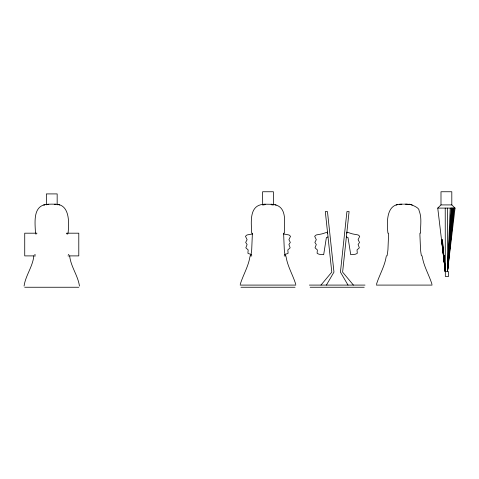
<?xml version="1.0" encoding="UTF-8"?>
<svg xmlns="http://www.w3.org/2000/svg" width="479" height="479" viewBox="0 0 479 479"><rect width="100%" height="100%" fill="white"/><g stroke="black" fill="none" stroke-linecap="round" stroke-linejoin="round"><path stroke-width="0.72" d="M447.572 208.096L447.482 271.671L455.05 208.096L451.805 204.916L440.991 204.916L437.752 208.096L445.32 271.671L445.32 276.437L448.566 276.437L448.566 271.671L445.32 271.671L441.59 239.883M68.078 232.992C69.251 221.729 69.742 203.276 54.193 204.204C52.115 204.06 49.517 204.18 47.756 204.293M284.322 232.722C284.263 223.262 287.478 207.682 275.012 204.749M420.556 232.722C420.352 225.399 422.029 217.67 419.089 210.688C419.676 206.221 402.809 202.389 412.335 205.06M450.212 208.096L447.482 271.671L454.23 208.096M451.212 208.096L447.482 271.671L453.751 208.096M451.691 208.096L447.482 271.671L453.158 208.096M452.086 208.096L447.482 271.671L452.823 208.096M346.772 233.189L346.928 232.105L351.969 233.764A29.117 29.117 0 0 0 353.825 234.153L358.19 234.967L359.735 236.285L358.1 239.674L359.525 242.422L358.1 244.541L359.364 247.787L357.023 249.948L357.286 253.092A1.162 1.162 0 0 1 357.005 253.541L355.238 254.265L350.724 254.696L348.011 237.512L346.371 236.967M79.454 286.083C78.053 275.688 70.736 266.599 69.665 255.87M240.23 284.37C243.098 274.994 248.475 266.384 249.966 256.528M376.464 284.37C379.326 274.994 384.709 266.384 386.2 256.528M250.804 255.894L251.253 253.241A80.712 80.712 0 0 0 251.714 249.511L252.313 235.069L252.301 233.189L251.691 233.189C251.379 223.136 248.721 205.736 262.911 204.389M33.853 255.87C32.782 266.599 25.465 275.688 24.064 286.083M326.385 285.089L333.953 272.114L327.468 211.562L325.307 211.562L331.791 272.114L320.978 285.089M401.683 204.216C386.08 203.401 386.787 222.022 387.912 233.189L388.535 233.189L388.547 235.069L387.948 249.511A80.712 80.712 0 0 1 387.487 253.247L387.038 255.894L386.337 255.894M328.025 236.967L326.385 237.512L323.672 254.696L319.158 254.265L317.391 253.541A1.162 1.162 0 0 1 317.11 253.092L317.373 249.948L315.032 247.787L316.296 244.541L314.871 242.422L316.296 239.674L314.661 236.285L316.206 234.967L320.571 234.153A29.117 29.117 0 0 0 322.427 233.764L327.468 232.105L327.624 233.189M396.133 205.06L397.223 204.749M46.355 204.407C32.476 206.078 35.165 223.082 35.44 232.992M68.275 254.487L68.85 254.421M284.52 254.487L287.807 253.541A1.162 1.162 0 0 0 288.089 253.092L287.825 249.948L290.166 247.787L288.903 244.541L290.328 242.422L288.903 239.674L290.537 236.285L288.993 234.967L284.628 234.153A29.117 29.117 0 0 1 283.436 233.914M46.762 204.377L48.648 204.234M263.007 204.377L263.911 204.299M263.582 204.335L264.085 204.299M399.145 204.389L400.318 204.288M263.821 204.317L265.336 204.222M400.139 204.311L401.57 204.222M264.276 204.276L264.995 204.24M265.45 204.204L272.096 204.311M401.683 204.204L403.438 204.144M404.102 204.126L404.498 204.126M262.684 204.916L262.594 191.75L273.407 191.75L273.407 204.916M262.803 204.916L264.18 204.916M271.827 204.916L273.198 204.916M437.752 208.096L455.05 208.096M36.985 233.189L24.728 233.189L24.728 255.894L35.542 255.894M66.533 233.189L78.79 233.189L78.79 255.894L67.976 255.894M284.31 233.189L283.7 233.189L283.688 235.069L284.286 249.511A80.712 80.712 0 0 0 284.748 253.247L285.197 255.894M420.544 233.189L419.933 233.189L419.921 235.069L420.52 249.511A80.712 80.712 0 0 0 420.981 253.247L421.43 255.894L422.131 255.894M250.104 255.894L251.828 255.894M284.173 255.894L285.897 255.894M240.183 285.089L295.818 285.089M309.38 285.089L365.016 285.089M376.416 285.089L432.052 285.089M24.728 287.25L78.79 287.25M240.973 287.25L295.034 287.25M310.17 287.25L364.226 287.25M405.03 204.144L408.24 204.305M405.677 204.162L406.054 204.18M406.18 204.186L409.365 204.389M54.54 204.228L55.851 204.311M271.114 204.246L271.827 204.282M273.383 204.407L276.102 205.06M408.144 204.288L409.347 204.383M272 204.293L273.275 204.401M251.481 254.487L248.194 253.541A1.162 1.162 0 0 1 247.918 253.092L248.176 249.948L245.835 247.787L247.098 244.541L245.673 242.422L247.098 239.674L245.464 236.285L247.008 234.967L251.379 234.153A29.117 29.117 0 0 0 252.571 233.914M34.674 254.421L35.242 254.487M58.678 204.725L59.707 205.012M353.418 285.089L342.605 272.114L349.089 211.562L346.928 211.562L340.443 272.114L348.011 285.089M422.262 256.528C423.753 266.384 429.136 274.994 432.004 284.37M286.035 256.528C287.526 266.384 292.909 274.994 295.771 284.37M441.668 239.883L445.32 271.671L445.225 208.096M441.77 239.883L445.32 271.671L444.243 255.774M441.901 239.883L445.32 271.671L444.165 255.774M442.063 239.883L445.32 271.671L444.093 255.774M442.255 239.883L445.32 271.671L444.021 255.774M442.476 239.883L445.32 271.671M451.805 204.916L451.805 191.75L440.991 191.75L440.991 204.916M57.163 204.886L57.163 193.911L46.355 193.911L46.355 204.886M36.326 233.914A29.117 29.117 0 0 1 35.709 234.045M67.808 234.045A29.117 29.117 0 0 1 66.533 233.764M44.84 204.725L43.811 205.006L44.846 204.725"/></g></svg>
